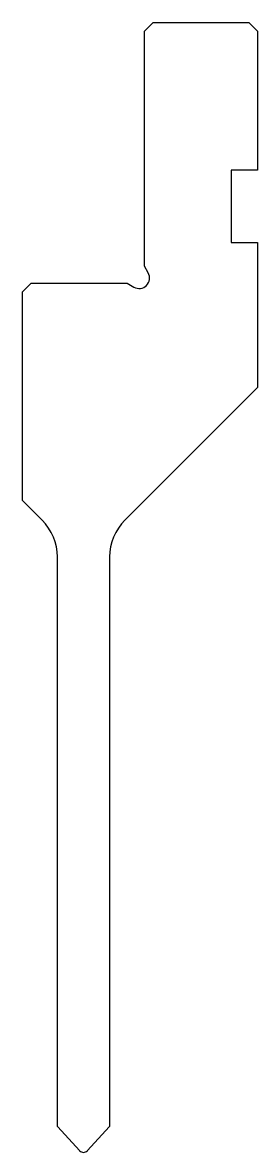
# Model space of a CAD drawing. Header units: millimetres. Extents: x 1510 to 1537, y 1056 to 1186.
import ezdxf

# ---------------------------------------------------------------- set-up
doc = ezdxf.new("R2010")
doc.units = ezdxf.units.MM
doc.layers.add('Default', color=7, linetype='Continuous')

msp = doc.modelspace()

# ---------------------------------------------------------------- linework, layer by layer
at = {"layer": 'Default'}
for p, q in [((1523.89, 1185.12), (1524.89, 1186.12)), ((1524.89, 1186.12), (1535.89, 1186.12)), ((1535.89, 1186.12), (1536.89, 1185.12)), ((1523.89, 1158.08), (1523.89, 1185.12)), ((1536.89, 1185.12), (1536.89, 1169.12)), ((1536.89, 1169.12), (1533.89, 1169.12)), ((1533.89, 1169.12), (1533.89, 1160.82)), ((1533.89, 1160.82), (1536.89, 1160.82)), ((1536.89, 1160.82), (1536.89, 1144.12)), ((1524.33, 1157.32), (1523.89, 1158.08)), ((1509.89, 1155.12), (1510.89, 1156.12)), ((1510.89, 1156.12), (1521.93, 1156.12)), ((1521.93, 1156.12), (1522.69, 1155.68)), ((1509.89, 1131.12), (1509.89, 1155.12)), ((1536.89, 1144.12), (1521.64, 1128.87)), ((1512.13, 1128.87), (1509.89, 1131.12)), ((1513.89, 1059.1), (1513.89, 1124.63)), ((1519.89, 1124.63), (1519.89, 1059.1)), ((1516.45, 1056.31), (1513.89, 1059.1)), ((1517.33, 1056.31), (1519.89, 1059.1))]:
    msp.add_line(p, q, dxfattribs=at)
for centre, radius, start, end in [((1523.29, 1156.72), 1.2, 240, 30), ((1507.89, 1124.63), 6, 0, 45), ((1525.89, 1124.63), 6, 135, 180), ((1516.89, 1056.72), 0.6, 222.5, 317.5)]:
    msp.add_arc(centre, radius, start, end, dxfattribs=at)

doc.saveas('drawing.dxf')
